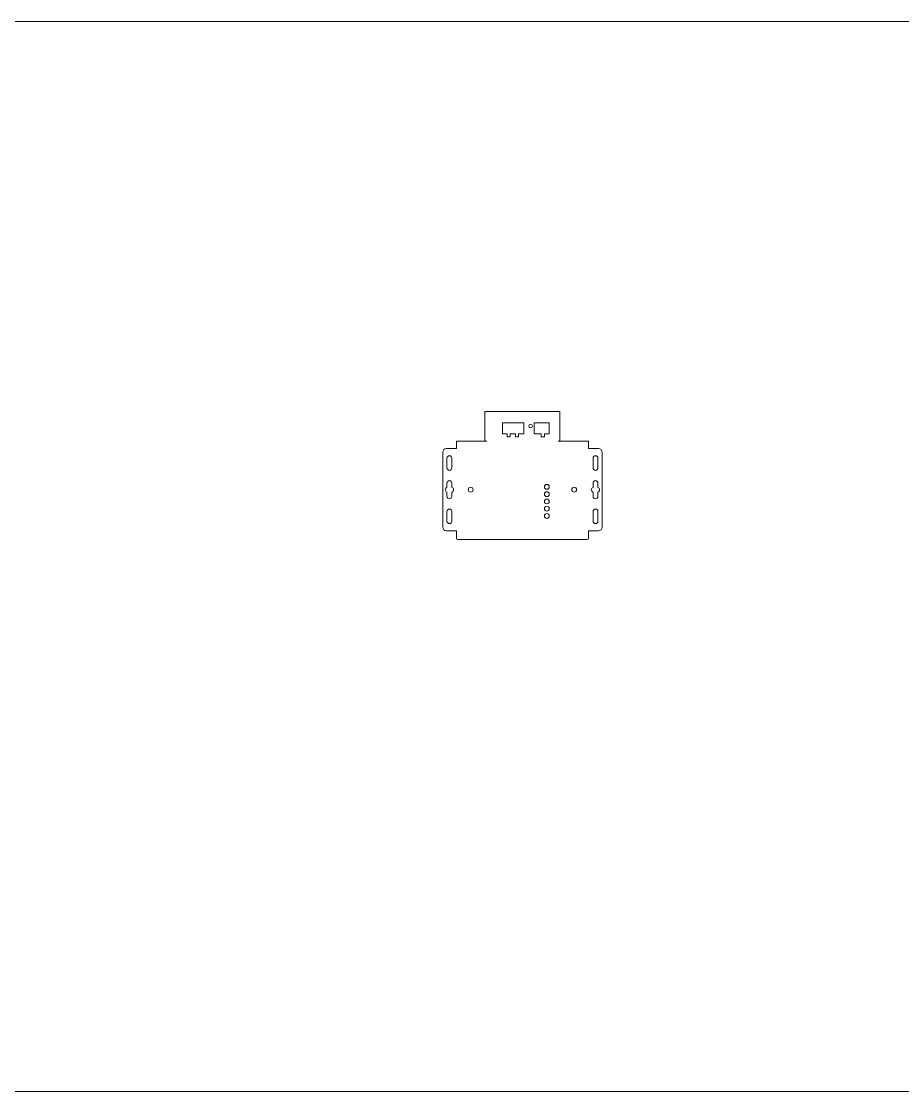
# Model space of a CAD drawing. Header units: millimetres. Extents: x 9574 to 16287, y 1787 to 2670.
# Drawn here: x 12931 to 13659, y 1787 to 2670 of the extents above; entities that cross this region are included whole.
import ezdxf

# ---------------------------------------------------------------- set-up
doc = ezdxf.new("R2010")
doc.units = ezdxf.units.MM
doc.header["$LTSCALE"] = 0.5
doc.layers.get('0').update_dxf_attribs({"lineweight": 18})
doc.layers.add('文字标注', color=2, linetype='Continuous', lineweight=18)

msp = doc.modelspace()

# ---------------------------------------------------------------- linework, layer by layer
at = {"color": 3, "linetype": 'Continuous', "lineweight": 15}
for p, q in [((13313.605, 2348.332), (13313.605, 2324.332)), ((13313.605, 2348.332), (13375.605, 2348.332)), ((13375.605, 2324.332), (13375.605, 2348.332)), ((13281.805, 2317.668), (13290.055, 2317.668)), ((13313.991, 2323.718), (13290.055, 2323.718)), ((13313.605, 2324.332), (13314.805, 2323.518)), ((13314.805, 2323.518), (13313.991, 2323.718)), ((13374.405, 2323.518), (13375.605, 2324.332)), ((13374.405, 2323.518), (13375.219, 2323.718)), ((13375.219, 2323.718), (13399.155, 2323.718)), ((13407.405, 2317.668), (13399.155, 2317.668)), ((13278.805, 2252.668), (13278.805, 2314.668)), ((13282.305, 2309.668), (13282.305, 2301.668)), ((13286.305, 2301.668), (13286.305, 2309.668)), ((13402.905, 2301.668), (13402.905, 2309.668)), ((13406.905, 2309.668), (13406.905, 2301.668)), ((13410.405, 2252.668), (13410.405, 2314.668)), ((13282.305, 2289.169), (13282.305, 2285.579)), ((13286.305, 2285.579), (13286.305, 2289.169)), ((13402.905, 2285.579), (13402.905, 2289.169)), ((13406.905, 2289.169), (13406.905, 2285.579)), ((13282.305, 2281.757), (13282.305, 2278.167)), ((13286.305, 2278.167), (13286.305, 2281.757)), ((13402.905, 2278.167), (13402.905, 2281.757)), ((13406.905, 2281.757), (13406.905, 2278.167)), ((13282.305, 2265.668), (13282.305, 2257.668)), ((13286.305, 2257.668), (13286.305, 2265.668)), ((13402.905, 2257.668), (13402.905, 2265.668)), ((13406.905, 2265.668), (13406.905, 2257.668)), ((13281.805, 2249.668), (13290.055, 2249.668)), ((13407.405, 2249.668), (13399.155, 2249.668)), ((13398.155, 2242.418), (13291.055, 2242.418))]:
    msp.add_line(p, q, dxfattribs=at)
for centre in [(13301.841, 2283.668), (13387.369, 2283.668)]:
    msp.add_circle(centre, 2, dxfattribs=at)
for centre, radius, start, end in [((13281.805, 2314.668), 3, 90, 180), ((13407.405, 2314.668), 3, 0, 90), ((13284.305, 2309.668), 2, 0, 180), ((13404.905, 2309.668), 2, 0, 180), ((13284.305, 2301.668), 2, 180, 0), ((13404.905, 2301.668), 2, 180, 360), ((13284.305, 2289.169), 2, 0, 180), ((13404.905, 2289.169), 2, 360, 180), ((13282.895, 2283.668), 2, 107.157537, 252.842463), ((13285.715, 2283.668), 2, 287.157537, 72.842463), ((13403.495, 2283.668), 2, 107.157537, 252.842463), ((13406.315, 2283.668), 2, 287.157537, 72.842463), ((13284.305, 2278.167), 2, 180, 0), ((13404.905, 2278.167), 2, 180, 0), ((13284.305, 2265.668), 2, 360, 180), ((13404.905, 2265.668), 2, 0, 180), ((13284.305, 2257.668), 2, 180, 0), ((13404.905, 2257.668), 2, 180, 0), ((13281.805, 2252.668), 3, 180, 270), ((13407.405, 2252.668), 3, 270, 0)]:
    msp.add_arc(centre, radius, start, end, dxfattribs=at)
at = {"layer": '文字标注'}
for p, q in [((13328.105, 2329.832), (13328.105, 2338.832)), ((13328.105, 2338.832), (13345.705, 2338.832)), ((13328.105, 2338.832), (13345.705, 2338.832)), ((13345.705, 2338.832), (13345.705, 2329.832)), ((13354.205, 2329.832), (13354.205, 2338.832)), ((13354.205, 2338.832), (13366.805, 2338.832)), ((13354.205, 2338.832), (13366.805, 2338.832)), ((13354.205, 2338.832), (13366.805, 2338.832)), ((13366.805, 2338.832), (13366.805, 2329.832)), ((13332.005, 2329.832), (13328.105, 2329.832)), ((13332.005, 2329.832), (13328.105, 2329.832)), ((13332.005, 2329.832), (13328.105, 2329.832)), ((13332.005, 2327.332), (13332.005, 2329.832)), ((13334.505, 2327.332), (13332.005, 2327.332)), ((13338.905, 2329.832), (13334.505, 2329.832)), ((13338.905, 2329.832), (13334.505, 2329.832)), ((13334.505, 2327.332), (13334.505, 2329.832)), ((13338.905, 2329.832), (13334.505, 2329.832)), ((13338.905, 2329.832), (13338.905, 2327.332)), ((13341.405, 2327.332), (13338.905, 2327.332)), ((13345.705, 2329.832), (13341.405, 2329.832)), ((13345.705, 2329.832), (13341.405, 2329.832)), ((13341.405, 2329.832), (13341.405, 2327.332)), ((13360.205, 2329.832), (13354.205, 2329.832)), ((13360.205, 2329.832), (13354.205, 2329.832)), ((13366.805, 2329.832), (13362.705, 2329.832)), ((13366.805, 2329.832), (13362.705, 2329.832)), ((13290.055, 2323.718), (13290.055, 2317.668)), ((13399.155, 2323.718), (13399.155, 2317.668)), ((13290.055, 2249.668), (13290.055, 2243.418)), ((13399.155, 2249.668), (13399.155, 2243.418))]:
    msp.add_line(p, q, dxfattribs=at)
msp.add_lwpolyline([(12761.354, 2670.426), (14386.264, 2670.426), (14386.264, 1786.585), (12761.354, 1786.585)], close=True, dxfattribs=at)
msp.add_lwpolyline([(13362.705, 2329.832), (13362.705, 2327.332), (13360.205, 2327.332), (13360.205, 2329.832)], dxfattribs=at)
for centre, radius in [((13351.355, 2336.132), 1.5), ((13364.705, 2286.018), 2), ((13364.705, 2280.018), 2), ((13364.705, 2274.018), 2), ((13364.705, 2268.018), 2), ((13364.705, 2262.018), 2)]:
    msp.add_circle(centre, radius, dxfattribs=at)
for centre, start, end in [((13291.055, 2243.418), 180, 270), ((13398.155, 2243.418), 270, 0)]:
    msp.add_arc(centre, 1, start, end, dxfattribs=at)

doc.saveas('drawing.dxf')
